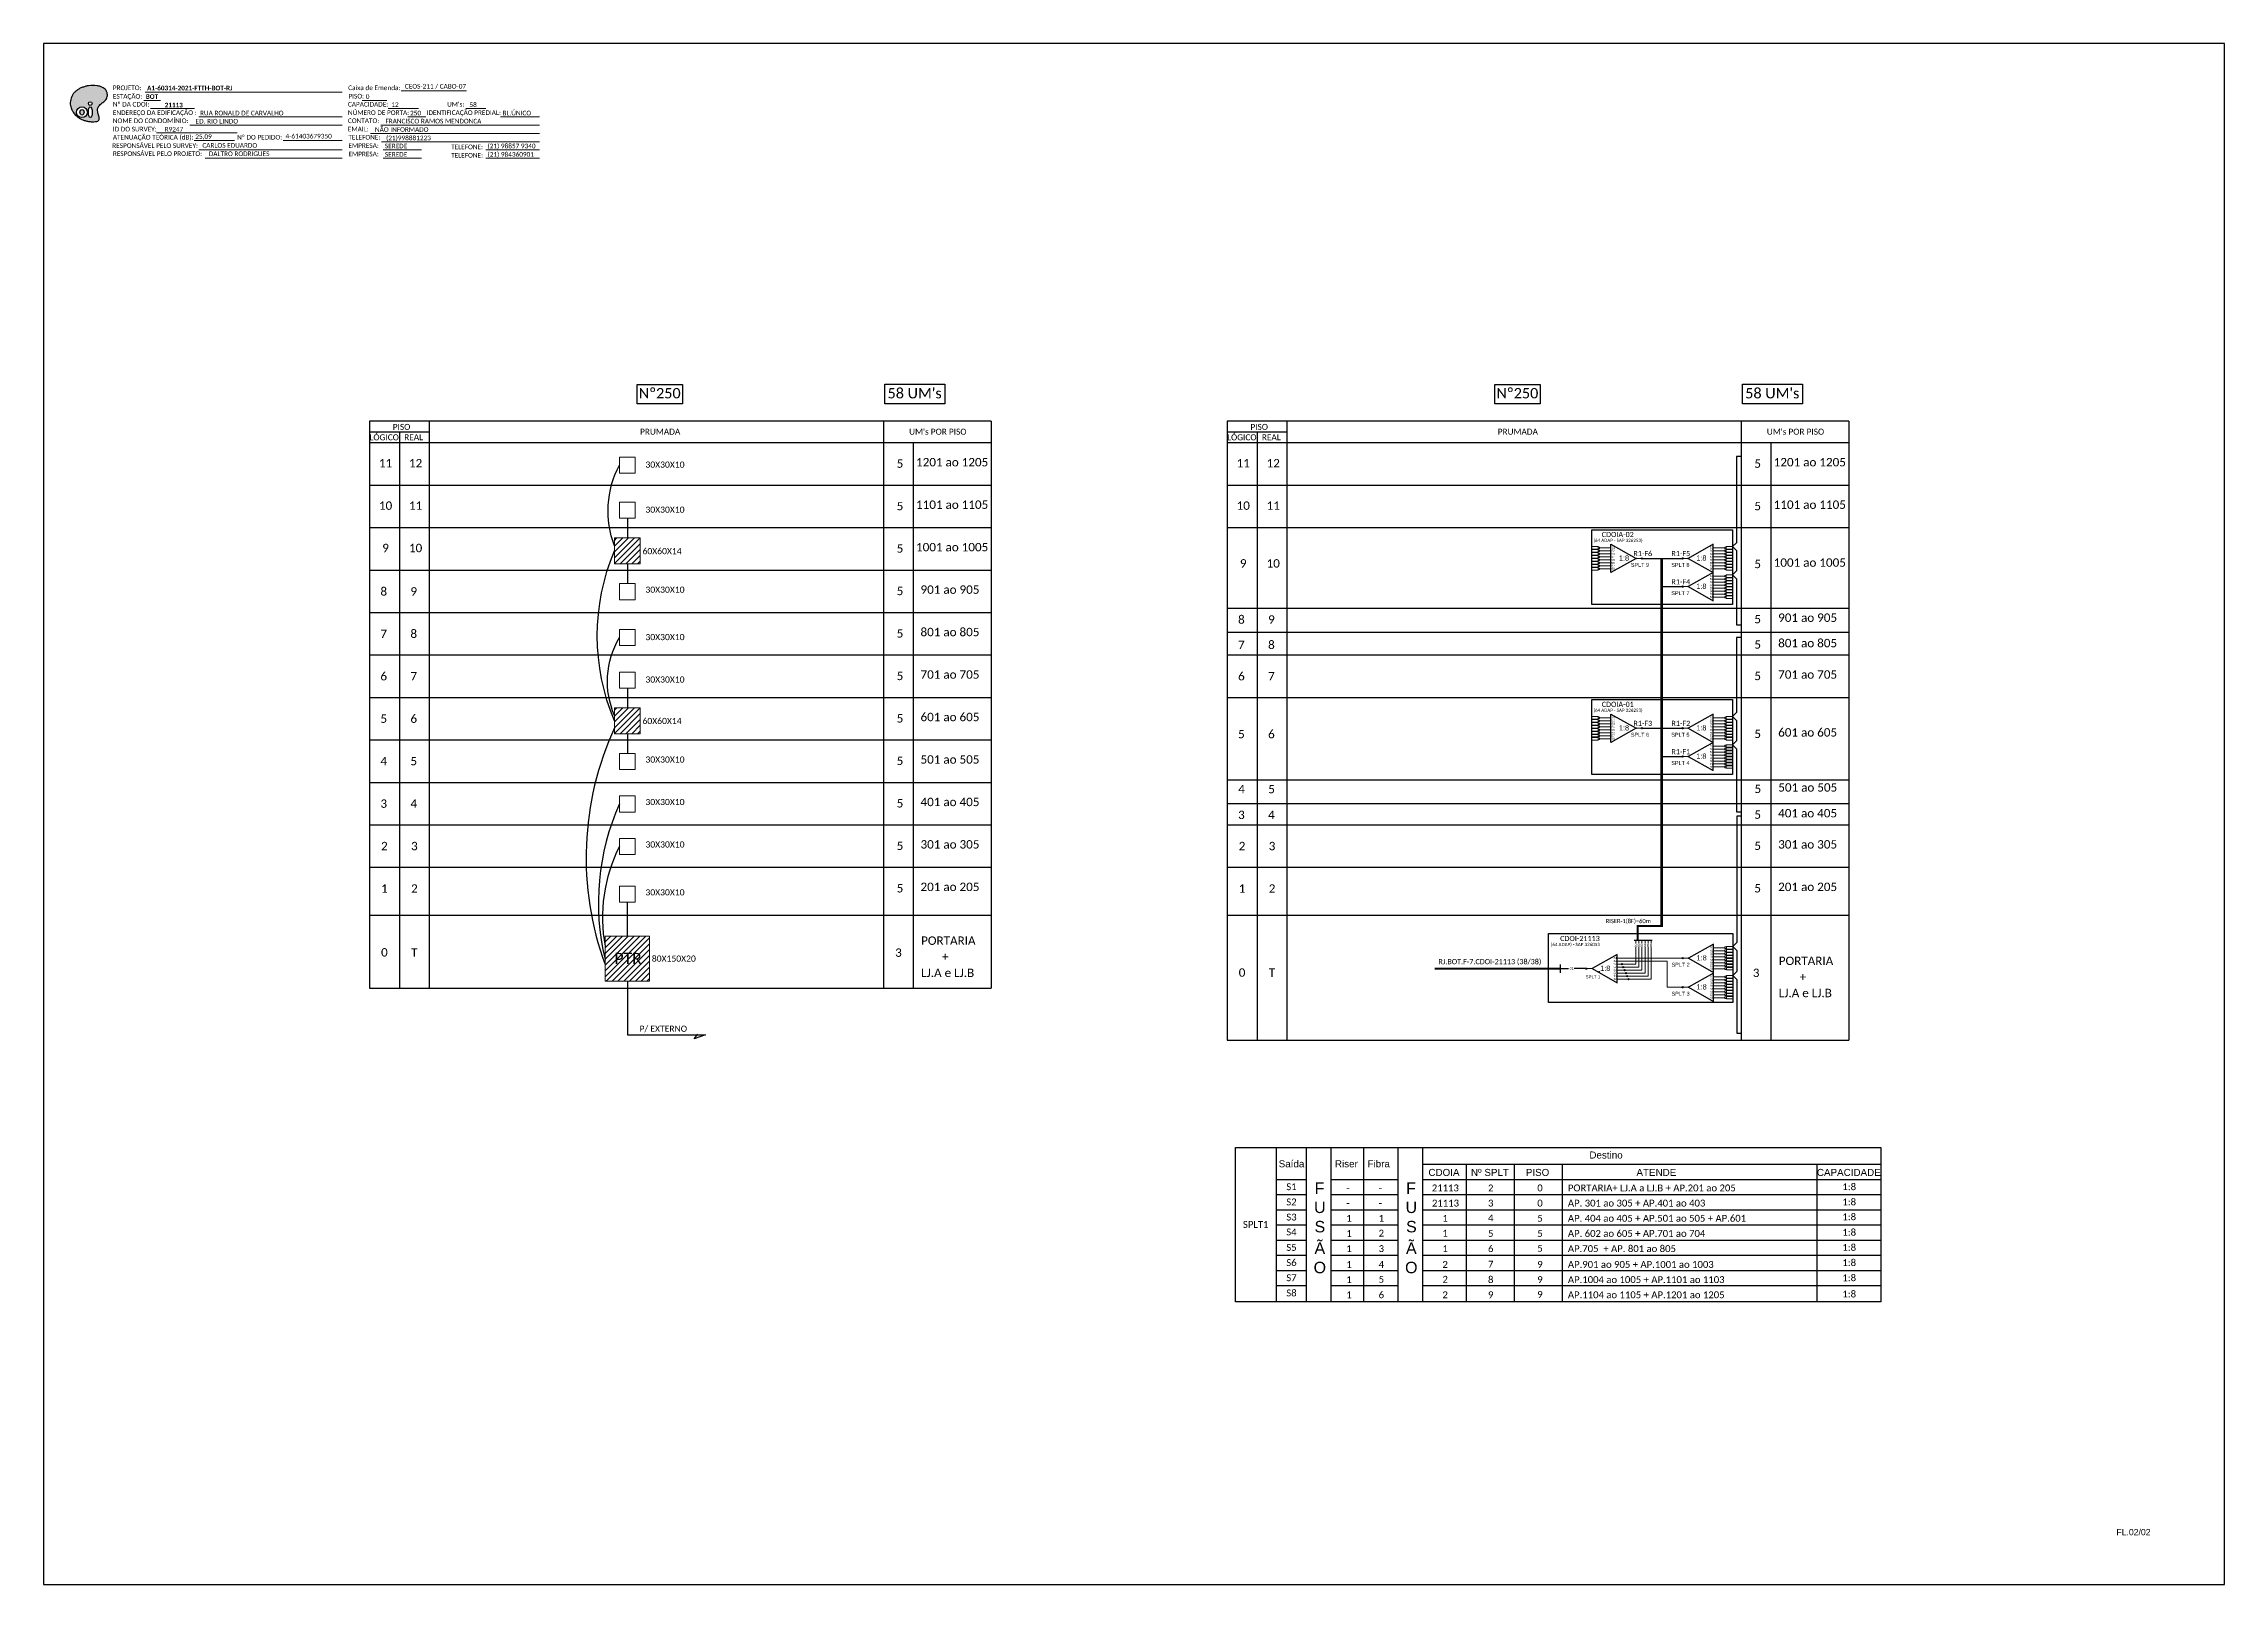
# Paper-space layout 'CDOI-21113 P2' of a CAD drawing. Header units: metres, sheet in millimetres. Extents: x -439 to 402, y -851 to -257.
# The model-space entities are those that its viewports show. They can reach past a viewport. Long polylines and large blocks are cut down to what shows.
import ezdxf
from ezdxf.enums import TextEntityAlignment as Align

# ---------------------------------------------------------------- set-up
doc = ezdxf.new("R2010")
doc.units = ezdxf.units.M
doc.styles.add('ARIAL', font='arial.ttf')
doc.styles.add('WMF-Calibri0', font='CALIBRI.TTF')
doc.styles.add('WMF-Calibri1', font='CALIBRIB.TTF')

# ---------------------------------------------------------------- blocks, each defined once
blk = doc.blocks.new('SPLITTER_')
blk.add_point((0, 0))
at = {"style": 'ARIAL', "flags": 4}
blk.add_attdef('SPLT', (0, -3.26), '', height=1.5, dxfattribs=at)
blk = doc.blocks.new('SPLT_1-8_SC-APC')
at = {"color": 1, "lineweight": 0}
blk.add_lwpolyline([(-17.04, -7.55), (-19.26, -7.55)], dxfattribs=at)
at = {"color": 1}
blk.add_lwpolyline([(-7.37, -2.1), (-17.04, -7.55), (-7.37, -13), (-7.37, -2.1)], dxfattribs=at)
at = {"color": 3, "lineweight": 0}
for points in [[(-2.99, -3.51), (-7.37, -3.51)], [(-7.37, -4.66), (-2.99, -4.66)], [(-7.37, -5.82), (-2.99, -5.82)], [(-7.37, -6.97), (-2.99, -6.97)], [(-7.37, -8.12), (-2.99, -8.12)], [(-2.41, -3.02), (-2.41, -4)], [(-2.41, -3.02), (0, -3.02)], [(-2.41, -4), (0, -4)], [(-2.41, -4.17), (-2.41, -5.16)], [(-2.41, -4.17), (0, -4.17)], [(-2.41, -5.16), (0, -5.16)], [(-2.41, -5.32), (-2.41, -6.31)], [(-2.41, -5.32), (0, -5.32)], [(-2.41, -6.31), (0, -6.31)], [(-2.41, -6.48), (-2.41, -7.46)], [(-2.41, -6.48), (0, -6.48)], [(-2.41, -7.46), (0, -7.46)], [(-2.41, -7.63), (-2.41, -8.62)], [(-2.41, -7.63), (0, -7.63)], [(-7.37, -9.28), (-2.99, -9.28)], [(-7.37, -10.43), (-2.99, -10.43)], [(-7.37, -11.58), (-2.99, -11.58)], [(-2.41, -8.62), (0, -8.62)], [(-2.41, -8.78), (-2.41, -9.77)], [(-2.41, -8.78), (0, -8.78)], [(-2.41, -9.77), (0, -9.77)], [(-2.41, -9.94), (-2.41, -10.92)], [(-2.41, -9.94), (0, -9.94)], [(-2.41, -10.92), (0, -10.92)], [(-2.41, -11.09), (-2.41, -12.08)], [(-2.41, -11.09), (0, -11.09)], [(-2.41, -12.08), (0, -12.08)]]:
    blk.add_lwpolyline(points, dxfattribs=at)
for points in [[(-2.99, -3.22), (-2.41, -3.22), (-2.41, -3.8), (-2.99, -3.8)], [(-2.99, -4.38), (-2.41, -4.38), (-2.41, -4.95), (-2.99, -4.95)], [(-2.99, -5.53), (-2.41, -5.53), (-2.41, -6.1), (-2.99, -6.1)], [(-2.99, -6.68), (-2.41, -6.68), (-2.41, -7.26), (-2.99, -7.26)], [(-2.99, -7.84), (-2.41, -7.84), (-2.41, -8.41), (-2.99, -8.41)], [(-2.99, -8.99), (-2.41, -8.99), (-2.41, -9.56), (-2.99, -9.56)], [(-2.99, -10.14), (-2.41, -10.14), (-2.41, -10.72), (-2.99, -10.72)], [(-2.99, -11.3), (-2.41, -11.3), (-2.41, -11.87), (-2.99, -11.87)]]:
    blk.add_lwpolyline(points, close=True, dxfattribs=at)
at = {"color": 1, "style": 'ARIAL'}
for s, height, p in [('1:8', 2, (-13.91, -8.4)), ('S1', 0.75, (-8.74, -3.78)), ('S2', 0.75, (-8.74, -4.97)), ('S3', 0.75, (-8.74, -6.18)), ('S4', 0.75, (-8.74, -7.36)), ('S5', 0.75, (-8.74, -8.57)), ('S6', 0.75, (-8.74, -9.69)), ('S7', 0.75, (-8.74, -10.78)), ('S8', 0.75, (-8.74, -11.9))]:
    blk.add_text(s, height=height, dxfattribs=at).set_placement(p)
blk = doc.blocks.new('OI')
h = blk.add_hatch(color=40)
edge = h.paths.add_edge_path()
edge.add_spline(control_points=[(4.35, -0.67), (3.92, -0.99), (3.26, -1.5), (2.81, -2.59), (2.9, -3.5), (3.06, -4.27), (3.31, -4.85), (3.37, -5.39), (3.4, -5.88), (3.2, -6.4), (2.54, -6.61), (1.65, -6.63), (0.55, -6.67), (-0.56, -6.42), (-1.61, -6.14), (-2.77, -5.61), (-3.92, -4.77), (-4.89, -3.7), (-5.34, -2.65), (-5.6, -1.94), (-5.85, -0.96), (-5.71, 0.47), (-5.1, 2.02), (-4.14, 3.02), (-3.3, 3.61), (-2.37, 4.16), (-1.36, 4.44), (-0.56, 4.7), (0.79, 4.85), (2.24, 4.97), (3.79, 4.57), (4.67, 4.21), (5.44, 3.65), (5.76, 2.99), (6.03, 2.21), (6.01, 1.46), (5.72, 0.64), (5.31, 0.08), (4.88, -0.38), (4.51, -0.55), (4.35, -0.67)], knot_values=[0, 0, 0, 0, 1.60434, 2.417191, 3.427595, 4.282808, 4.776746, 5.304182, 5.888771, 6.258406, 6.858137, 7.79129, 8.986195, 10.124242, 11.187857, 12.242908, 13.953784, 15.414161, 16.515391, 17.349188, 17.675853, 19.552021, 21.515531, 22.568638, 23.63245, 24.621084, 25.782718, 26.745347, 27.142653, 29.870543, 31.004649, 31.921532, 32.709589, 33.801391, 34.042471, 35.192333, 35.971461, 36.628871, 37.254359, 37.836911, 37.836911, 37.836911, 37.836911], degree=3, periodic=0)
h.paths.add_polyline_path([(1.13, -0.87, -1), (-0.04, -0.87, -1)], flags=16)
edge = h.paths.add_edge_path(flags=16)
edge.add_ellipse((0.56, -3.59), major_axis=(-0.02, 1.71), ratio=0.361305, start_angle=0, end_angle=360)
h.paths.add_polyline_path([(-0.36, -3.62, -1), (-3.8, -3.62, -1)], flags=16)
edge = h.paths.add_edge_path(flags=0)
edge.add_ellipse((-2.08, -3.62), major_axis=(0, 0.885), ratio=0.758294, start_angle=0, end_angle=360)
at = {"color": 40}
for centre, radius in [((-2.08, -3.62), 1.72), ((0.54, -0.87), 0.587)]:
    blk.add_circle(centre, radius, dxfattribs=at)
blk.add_ellipse((-2.08, -3.62), major_axis=(0, 0.885), ratio=0.758294, start_param=-3.141592653589792, end_param=3.141592653589792, dxfattribs=at)
blk.add_ellipse((0.56, -3.59), major_axis=(-0.02, 1.71), ratio=0.361305, dxfattribs=at)
at = {"color": 40, "start_tangent": (-0.800898, -0.598801), "end_tangent": (-0.800898, -0.598801)}
blk.add_spline([(4.35, -0.67), (3.2, -1.78), (2.9, -2.54), (2.92, -3.55), (3.12, -4.38), (3.28, -4.85), (3.37, -5.37), (3.35, -5.95), (3.2, -6.29), (2.66, -6.55), (1.73, -6.63), (0.54, -6.62), (-0.58, -6.41), (-1.6, -6.11), (-2.56, -5.67), (-3.95, -4.67), (-4.89, -3.56), (-5.37, -2.56), (-5.64, -1.78), (-5.72, -1.46), (-5.63, 0.42), (-4.84, 2.22), (-4.13, 2.99), (-3.27, 3.62), (-2.4, 4.09), (-1.3, 4.47), (-0.37, 4.72), (0.02, 4.77), (2.75, 4.8), (3.85, 4.53), (4.69, 4.16), (5.31, 3.68), (5.85, 2.73), (5.93, 2.5), (5.94, 1.35), (5.67, 0.62), (5.29, 0.08), (4.84, -0.36), (4.35, -0.67)], degree=3, dxfattribs=at)
blk = doc.blocks.new('SPLT_1-8_SC-APC_ESQ')
at = {"color": 3, "lineweight": 0}
for points in [[(2.41, -3.02), (0, -3.02)], [(2.41, -4), (0, -4)], [(2.41, -4.17), (0, -4.17)], [(2.41, -5.16), (0, -5.16)], [(2.41, -5.32), (0, -5.32)], [(2.41, -6.31), (0, -6.31)], [(2.41, -6.48), (0, -6.48)], [(2.41, -7.46), (0, -7.46)], [(2.41, -7.63), (0, -7.63)], [(2.41, -3.02), (2.41, -4)], [(2.41, -4.17), (2.41, -5.16)], [(2.41, -5.32), (2.41, -6.31)], [(2.41, -6.48), (2.41, -7.46)], [(2.41, -7.63), (2.41, -8.62)], [(2.99, -3.51), (7.37, -3.51)], [(7.37, -4.66), (2.99, -4.66)], [(7.37, -5.82), (2.99, -5.82)], [(7.37, -6.97), (2.99, -6.97)], [(7.37, -8.12), (2.99, -8.12)], [(2.41, -8.62), (0, -8.62)], [(2.41, -8.78), (0, -8.78)], [(2.41, -9.77), (0, -9.77)], [(2.41, -9.94), (0, -9.94)], [(2.41, -10.92), (0, -10.92)], [(2.41, -11.09), (0, -11.09)], [(2.41, -12.08), (0, -12.08)], [(2.41, -8.78), (2.41, -9.77)], [(2.41, -9.94), (2.41, -10.92)], [(2.41, -11.09), (2.41, -12.08)], [(7.37, -9.28), (2.99, -9.28)], [(7.37, -10.43), (2.99, -10.43)], [(7.37, -11.58), (2.99, -11.58)]]:
    blk.add_lwpolyline(points, dxfattribs=at)
for points in [[(2.99, -3.22), (2.41, -3.22), (2.41, -3.8), (2.99, -3.8)], [(2.99, -4.38), (2.41, -4.38), (2.41, -4.95), (2.99, -4.95)], [(2.99, -5.53), (2.41, -5.53), (2.41, -6.1), (2.99, -6.1)], [(2.99, -6.68), (2.41, -6.68), (2.41, -7.26), (2.99, -7.26)], [(2.99, -7.84), (2.41, -7.84), (2.41, -8.41), (2.99, -8.41)], [(2.99, -8.99), (2.41, -8.99), (2.41, -9.56), (2.99, -9.56)], [(2.99, -10.14), (2.41, -10.14), (2.41, -10.72), (2.99, -10.72)], [(2.99, -11.3), (2.41, -11.3), (2.41, -11.87), (2.99, -11.87)]]:
    blk.add_lwpolyline(points, close=True, dxfattribs=at)
at = {"color": 1}
blk.add_lwpolyline([(7.37, -2.1), (17.04, -7.55), (7.37, -13), (7.37, -2.1)], dxfattribs=at)
at = {"color": 1, "lineweight": 0}
blk.add_lwpolyline([(17.04, -7.55), (19.26, -7.55)], dxfattribs=at)
at = {"color": 1, "style": 'ARIAL'}
for s, height, p in [('S5', 0.75, (7.55, -8.57)), ('S3', 0.75, (7.55, -6.18)), ('S4', 0.75, (7.55, -7.36)), ('S2', 0.75, (7.56, -4.97)), ('S1', 0.75, (7.7, -3.78)), ('1:8', 2, (10.45, -8.4)), ('S6', 0.75, (7.55, -9.69)), ('S7', 0.75, (7.55, -10.78)), ('S8', 0.75, (7.55, -11.9))]:
    blk.add_text(s, height=height, dxfattribs=at).set_placement(p)

msp = doc.modelspace()

# ---------------------------------------------------------------- hatches: boundary and pattern name
h = msp.add_hatch()
h.set_pattern_fill('LINE', color=1, scale=0.5, angle=45)
h.set_pattern_definition([(45, (-5713.7511, 3171.1452), (-1.122532, 1.122532), [])])
h.paths.add_polyline_path([(-161.35, -106.4), (-151.45, -106.4), (-151.45, -96.36), (-161.35, -96.36)])
h = msp.add_hatch(color=3)
h.dxf.hatch_style = 1
edge = h.paths.add_edge_path()
edge.add_arc((234.82, -104.26), 0.256, 0, 360)
h = msp.add_hatch(color=3)
h.dxf.hatch_style = 1
edge = h.paths.add_edge_path()
edge.add_arc((250.53, -104.26), 0.256, 0, 360)
h = msp.add_hatch(color=3)
h.dxf.hatch_style = 1
edge = h.paths.add_edge_path()
edge.add_arc((250.53, -115.16), 0.256, 0, 360)
h = msp.add_hatch()
h.set_pattern_fill('LINE', color=1, scale=0.5, angle=45)
h.set_pattern_definition([(45, (-5713.7511, 3105.6577), (-1.122532, 1.122532), [])])
h.paths.add_polyline_path([(-161.35, -171.89), (-151.45, -171.89), (-151.45, -161.85), (-161.35, -161.85)])
h = msp.add_hatch(color=3)
h.dxf.hatch_style = 1
edge = h.paths.add_edge_path()
edge.add_arc((234.82, -169.75), 0.256, 0, 360)
h = msp.add_hatch(color=3)
h.dxf.hatch_style = 1
edge = h.paths.add_edge_path()
edge.add_arc((250.53, -169.75), 0.256, 0, 360)
h = msp.add_hatch(color=3)
h.dxf.hatch_style = 1
edge = h.paths.add_edge_path()
edge.add_arc((250.53, -180.65), 0.256, 0, 360)
h = msp.add_hatch()
h.set_pattern_fill('ANSI31', color=1, scale=12.675488, style=0)
h.set_pattern_definition([(45, (-940.2592, -754.0006), (-1.1203655, 1.1203655), [])])
h.paths.add_polyline_path([(-165, -267.31), (-147.8, -267.31), (-147.8, -249.87), (-165, -249.87)])
h.paths.add_polyline_path([(-162.46, -261.79), (-149.68, -261.79), (-149.68, -255.26), (-162.46, -255.26)], flags=24)
h = msp.add_hatch(color=3)
h.dxf.hatch_style = 1
edge = h.paths.add_edge_path()
edge.add_arc((227.18, -260.7), 0.242, 0, 360)
h = msp.add_hatch(color=3)
h.dxf.hatch_style = 1
edge = h.paths.add_edge_path()
edge.add_arc((250.6, -258.4), 0.256, 0, 360)
h = msp.add_hatch(color=3)
h.dxf.hatch_style = 1
edge = h.paths.add_edge_path()
edge.add_arc((213.41, -262.43), 0.205, 0, 360)
h = msp.add_hatch(color=3)
h.dxf.hatch_style = 1
edge = h.paths.add_edge_path()
edge.add_arc((227.68, -261.85), 0.242, 0, 360)
h = msp.add_hatch(color=3)
h.dxf.hatch_style = 1
edge = h.paths.add_edge_path()
edge.add_arc((228.18, -263.01), 0.242, 0, 360)
h = msp.add_hatch(color=3)
h.dxf.hatch_style = 1
edge = h.paths.add_edge_path()
edge.add_arc((228.68, -264.16), 0.242, 0, 360)
h = msp.add_hatch(color=3)
h.dxf.hatch_style = 1
edge = h.paths.add_edge_path()
edge.add_arc((229.18, -265.31), 0.242, 0, 360)
h = msp.add_hatch(color=3)
h.dxf.hatch_style = 1
edge = h.paths.add_edge_path()
edge.add_arc((229.68, -266.47), 0.242, 0, 360)
h = msp.add_hatch(color=3)
h.dxf.hatch_style = 1
edge = h.paths.add_edge_path()
edge.add_arc((250.6, -269.59), 0.256, 0, 360)

# ---------------------------------------------------------------- linework, layer by layer
at = {"color": 5, "lineweight": 0}
for p, q in [((232.5, -251.48), (232.5, -252.77)), ((233.66, -251.48), (233.66, -252.76)), ((234.81, -251.48), (234.81, -252.76)), ((236.09, -251.48), (236.09, -252.77)), ((237.25, -251.48), (237.25, -252.76)), ((238.4, -251.48), (238.4, -252.76)), ((227.42, -260.7), (232.5, -260.7)), ((232.5, -260.7), (232.5, -254.2)), ((233.66, -261.85), (233.66, -254.19)), ((234.81, -263.01), (234.81, -254.19)), ((236.09, -264.16), (236.09, -254.2)), ((237.25, -265.31), (237.25, -254.19)), ((238.4, -266.47), (238.4, -254.19)), ((227.92, -261.85), (233.66, -261.85)), ((228.42, -263.01), (234.81, -263.01)), ((228.92, -264.16), (236.09, -264.16)), ((229.42, -265.31), (237.25, -265.31)), ((229.92, -266.47), (238.4, -266.47))]:
    msp.add_line(p, q, dxfattribs=at)
at = {"color": 7}
for p, q in [((78.1, -331.33), (327.02, -331.33)), ((78.1, -390.89), (78.1, -331.33)), ((93.81, -331.33), (93.81, -390.89)), ((105.43, -331.33), (105.43, -390.89)), ((114.97, -390.89), (114.97, -331.33)), ((127.43, -331.33), (127.43, -390.89)), ((140.71, -331.33), (140.71, -390.89)), ((150.26, -331.33), (150.26, -390.89)), ((327.02, -331.33), (327.02, -390.89)), ((93.81, -343.68), (105.43, -343.68)), ((114.97, -343.68), (140.71, -343.68)), ((150.26, -337.83), (327.02, -337.83)), ((150.26, -343.68), (327.02, -343.68)), ((167.07, -337.83), (167.07, -390.89)), ((185.6, -337.83), (185.6, -390.89)), ((204.09, -337.83), (204.09, -390.89)), ((302.27, -337.83), (302.27, -390.89)), ((93.81, -349.53), (105.43, -349.53)), ((114.97, -349.53), (140.71, -349.53)), ((150.26, -349.53), (327.02, -349.53)), ((93.81, -355.37), (105.43, -355.37)), ((93.81, -361.22), (105.43, -361.22)), ((114.97, -355.37), (140.71, -355.37)), ((114.97, -361.22), (140.71, -361.22)), ((150.26, -355.37), (327.02, -355.37)), ((150.26, -361.22), (327.02, -361.22)), ((93.81, -367.07), (105.43, -367.07)), ((114.97, -367.07), (140.71, -367.07)), ((150.26, -367.07), (327.02, -367.07)), ((93.81, -372.92), (105.43, -372.92)), ((114.97, -372.92), (140.71, -372.92)), ((150.26, -372.92), (327.02, -372.92)), ((93.81, -378.77), (105.43, -378.77)), ((93.81, -384.62), (105.43, -384.62)), ((114.97, -378.77), (140.71, -378.77)), ((114.97, -384.62), (140.71, -384.62)), ((150.26, -378.77), (327.02, -378.77)), ((150.26, -384.62), (327.02, -384.62)), ((327.02, -390.89), (78.1, -390.89))]:
    msp.add_line(p, q, dxfattribs=at)
msp.add_lwpolyline([(-381.52, -499.81), (459.48, -499.81), (459.48, 94.19), (-381.52, 94.19)], close=True)
at = {"color": 7, "lineweight": 0}
for points in [[(-243.6, 76.01), (-218.47, 76.01)], [(-342.93, 72.24), (-336.38, 72.24)], [(-342.41, 75.52), (-266.44, 75.52)], [(-340.26, 69.17), (-323.29, 69.17)], [(-258.64, 72.28), (-249.16, 72.28)], [(-248.59, 69.17), (-236.98, 69.17)], [(-218.65, 69.17), (-210.99, 69.17)], [(-337.95, 59.75), (-306.9, 59.75)], [(-325.11, 62.82), (-266.44, 62.82)], [(-321.7, 65.93), (-266.44, 65.93)], [(-255.52, 59.58), (-190.25, 59.58)], [(-251.48, 62.82), (-190.25, 62.82)], [(-241.01, 65.93), (-234.06, 65.93)], [(-205.31, 65.93), (-190.28, 65.93)], [(-323.41, 56.79), (-307.9, 56.79)], [(-321.7, 53.23), (-266.44, 53.23)], [(-289.18, 56.79), (-266.41, 56.79)], [(-251.23, 56.34), (-190.25, 56.34)], [(-250.62, 53.23), (-235.82, 53.23)], [(-211.02, 53.23), (-190.25, 53.23)], [(-319.21, 49.99), (-266.44, 49.99)], [(-250.62, 49.99), (-235.82, 49.99)], [(-211.02, 49.99), (-190.25, 49.99)], [(250.6, -258.4), (226.18, -258.39), (225.3, -258.39)], [(250.6, -269.59), (244.55, -269.59), (244.53, -259.55), (225.3, -259.55)], [(225.3, -260.7), (227.18, -260.7)], [(225.3, -261.85), (227.68, -261.85)], [(225.3, -263.01), (228.18, -263.01)], [(225.3, -264.16), (228.68, -264.16)], [(225.3, -265.31), (229.18, -265.31)], [(225.3, -266.47), (229.68, -266.47)]]:
    msp.add_lwpolyline(points, dxfattribs=at)
at = {"color": 7}
for points in [[(-152.67, -37.17), (-135.19, -37.17), (-135.19, -44.64), (-152.67, -44.64)], [(-57.14, -37.16), (-33.91, -37.16), (-33.91, -44.66), (-57.14, -44.66)], [(178.08, -37.17), (195.56, -37.17), (195.56, -44.64), (178.08, -44.64)], [(273.62, -37.16), (296.84, -37.16), (296.84, -44.66), (273.62, -44.66)]]:
    msp.add_lwpolyline(points, close=True, dxfattribs=at)
at = {"color": 0}
for points in [[(-16.04, -51.41), (-255.89, -51.41)], [(-255.89, -55.52), (-232.74, -55.52)], [(314.71, -51.41), (74.86, -51.41)], [(74.86, -55.52), (98.01, -55.52)], [(-255.89, -59.63), (-16.04, -59.63)], [(74.86, -59.63), (314.71, -59.63)]]:
    msp.add_lwpolyline(points, dxfattribs=at)
for points in [[(-255.89, -51.41), (-255.89, -59.63)], [(-244.32, -55.52), (-244.32, -59.63)], [(-232.74, -59.63), (-232.74, -51.41)], [(-57.63, -51.41), (-57.63, -59.63)], [(-16.04, -51.41), (-16.04, -59.63)], [(74.86, -51.41), (74.86, -59.63)], [(86.44, -55.52), (86.44, -59.63)], [(98.01, -59.63), (98.01, -51.41)], [(273.12, -51.41), (273.12, -59.63)], [(314.71, -51.41), (314.71, -59.63)], [(-255.89, -59.63), (-255.89, -269.91)], [(-255.89, -59.63), (-16.04, -59.63)], [(-255.89, -59.63), (-16.04, -59.63)], [(-244.32, -59.63), (-244.32, -269.91)], [(-232.74, -269.91), (-232.74, -59.63)], [(-57.63, -59.63), (-57.63, -269.91)], [(-46.06, -269.91), (-46.06, -59.63)], [(-16.04, -59.63), (-16.04, -269.91)], [(74.86, -59.63), (74.86, -290)], [(74.86, -59.63), (314.71, -59.63)], [(74.86, -59.63), (314.71, -59.63)], [(86.44, -59.63), (86.44, -290)], [(98.01, -290), (98.01, -59.63)], [(273.12, -59.63), (273.12, -290)], [(284.69, -290), (284.69, -59.63)], [(314.71, -59.63), (314.71, -290)], [(-255.89, -76.01), (-16.04, -76.01)], [(-255.89, -76.01), (-16.04, -76.01)], [(74.86, -76.01), (314.71, -76.01)], [(74.86, -76.01), (314.71, -76.01)], [(-255.89, -92.38), (-16.04, -92.38)], [(74.86, -92.38), (314.71, -92.38)], [(-255.89, -108.75), (-16.04, -108.75)], [(-255.89, -125.12), (-16.04, -125.12)], [(74.86, -123.4), (314.71, -123.4)], [(74.86, -132.74), (314.71, -132.74)], [(-255.89, -141.49), (-16.04, -141.49)], [(74.86, -141.49), (314.71, -141.49)], [(-255.89, -157.87), (-16.04, -157.87)], [(74.86, -157.87), (314.71, -157.87)], [(-255.89, -174.24), (-16.04, -174.24)], [(-255.89, -190.61), (-16.04, -190.61)], [(74.92, -189.59), (314.76, -189.59)], [(74.86, -198.82), (314.71, -198.82)], [(-255.89, -206.98), (-16.04, -206.98)], [(74.86, -206.98), (314.71, -206.98)], [(-255.89, -223.35), (-16.04, -223.35)], [(74.86, -223.35), (314.71, -223.35)], [(-255.89, -241.81), (-16.04, -241.81)], [(74.86, -241.81), (314.71, -241.81)], [(-255.89, -269.91), (-16.04, -269.91)], [(74.86, -290), (314.71, -290)]]:
    msp.add_lwpolyline(points)
at = {"lineweight": 0}
for points in [[(-153.34, -65.22), (-159.47, -65.22), (-159.47, -71.43), (-153.34, -71.43)], [(-153.34, -82.58), (-159.47, -82.58), (-159.47, -88.8), (-153.34, -88.8)], [(-153.34, -113.96), (-159.47, -113.96), (-159.47, -120.18), (-153.34, -120.18)], [(-153.34, -131.7), (-159.47, -131.7), (-159.47, -137.91), (-153.34, -137.91)], [(-153.34, -148.07), (-159.47, -148.07), (-159.47, -154.28), (-153.34, -154.28)], [(-153.34, -179.45), (-159.47, -179.45), (-159.47, -185.67), (-153.34, -185.67)], [(-153.34, -195.82), (-159.47, -195.82), (-159.47, -202.04), (-153.34, -202.04)], [(-153.34, -212.2), (-159.47, -212.2), (-159.47, -218.41), (-153.34, -218.41)], [(-153.34, -230.65), (-159.47, -230.65), (-159.47, -236.86), (-153.34, -236.86)]]:
    msp.add_lwpolyline(points, close=True, dxfattribs=at)
at = {"color": 3}
for points in [[(272.99, -64.98), (271.34, -64.98), (271.33, -98.23), (269.76, -99.73), (271.33, -101.24), (271.33, -109.12), (269.76, -110.63), (271.33, -112.14), (271.33, -129.84), (272.98, -129.84)], [(-156.4, -88.71), (-156.4, -96.27)], [(-156.4, -106.4), (-156.4, -113.96)], [(272.99, -134.78), (271.34, -134.78), (271.33, -163.71), (269.76, -165.22), (271.33, -166.73), (271.33, -174.61), (269.76, -176.12), (271.33, -177.63), (271.33, -201.91), (272.98, -201.92)], [(-156.4, -154.2), (-156.4, -161.76)], [(-156.4, -171.89), (-156.4, -179.45)], [(273.09, -203.62), (271.44, -203.62), (271.43, -252.37), (269.86, -253.87), (271.43, -255.38), (271.43, -256.27), (271.43, -259.28), (271.43, -263.56), (269.86, -265.06), (271.43, -266.57), (271.43, -287.33), (273.08, -287.33)], [(-156.4, -249.87), (-156.4, -236.86)], [(203.43, -262.43), (206.52, -262.43)], [(213.41, -262.43), (208.67, -262.43)]]:
    msp.add_lwpolyline(points, dxfattribs=at)
for points in [[(-161.35, -99.44, -0.216775), (-159.47, -68.33, 2.900776)], [(-161.35, -166.87, -0.203018), (-161.35, -101.38, 4.271686)], [(-161.35, -164.86, -0.240065), (-159.47, -134.81, 1.445496)], [(-161.35, -169.55, 0.197944), (-165, -260.77, 0.666814)], [(-159.47, -198.93, 0.165386), (-165, -258.85, 0.666814)], [(-159.47, -215.3, 0.162945), (-165, -253.82, 0.666814)]]:
    msp.add_lwpolyline(points, format="xyb", dxfattribs=at)
at = {"color": 1, "lineweight": 0}
for points in [[(-151.45, -96.36), (-161.35, -96.36), (-161.35, -106.4), (-151.45, -106.4)], [(-151.45, -161.85), (-161.35, -161.85), (-161.35, -171.89), (-151.45, -171.89)], [(-165, -249.87), (-147.8, -249.87), (-147.8, -267.31), (-165, -267.31)]]:
    msp.add_lwpolyline(points, close=True, dxfattribs=at)
at = {"color": 1}
for points in [[(215.56, -93.21), (269.79, -93.21), (269.79, -122.03), (215.56, -122.03)], [(215.56, -158.7), (269.79, -158.7), (269.79, -187.52), (215.56, -187.52)], [(198.8, -248.89), (269.86, -248.93), (269.86, -275.51), (198.8, -275.46)]]:
    msp.add_lwpolyline(points, close=True, dxfattribs=at)
at = {"color": 5}
msp.add_lwpolyline([(233.23, -251.48, 0.8, 0.8, 0), (233.23, -246.01, 0.8, 0.8, 0), (242.48, -246.01, 1, 1, 0), (242.48, -104.26, 1, 1, 0)], format="xyseb", dxfattribs=at)
for points in [[(234.82, -104.26), (250.5, -104.26)], [(242.66, -115.16), (250.5, -115.16)], [(234.82, -169.75), (250.5, -169.75)], [(242.66, -180.65), (250.5, -180.65)], [(231.88, -251.48), (238.87, -251.48)]]:
    msp.add_lwpolyline(points, dxfattribs=at)
at = {"color": 1}
for points in [[(225.3, -256.98), (215.63, -262.43), (225.3, -267.88), (225.3, -256.98)], [(-156.4, -267.31), (-156.4, -287.96), (-126.26, -287.96)], [(203.43, -264.06), (203.43, -260.8)], [(-130.67, -289.55), (-129.27, -287.72)], [(-126.26, -287.96), (-130.67, -289.55)]]:
    msp.add_lwpolyline(points, dxfattribs=at)
at = {"color": 1, "const_width": 0.8}
msp.add_lwpolyline([(154.97, -262.43), (203.43, -262.43)], dxfattribs=at)
at = {"color": 1, "lineweight": 0}
msp.add_lwpolyline([(215.63, -262.43), (213.41, -262.43)], dxfattribs=at)
at = {"color": 3}
for centre, radius in [((234.82, -104.26), 0.256), ((250.53, -104.26), 0.256), ((250.53, -115.16), 0.256), ((234.82, -169.75), 0.256), ((250.53, -169.75), 0.256), ((250.53, -180.65), 0.256), ((227.18, -260.7), 0.242), ((250.6, -258.4), 0.256), ((213.41, -262.43), 0.205), ((213.41, -262.43), 0.205), ((227.68, -261.85), 0.242), ((228.18, -263.01), 0.242), ((228.68, -264.16), 0.242), ((229.18, -265.31), 0.242), ((229.68, -266.47), 0.242), ((250.6, -269.59), 0.256)]:
    msp.add_circle(centre, radius, dxfattribs=at)
for p in [(232.58, -104.25), (252.73, -104.25), (252.73, -115.15), (232.58, -169.74), (252.73, -169.74), (252.73, -180.64)]:
    msp.add_point(p)

# ---------------------------------------------------------------- block references
at = {"color": 7, "xscale": 1.213923925163967, "yscale": 1.213923925163967, "zscale": 1.213923925163967, "rotation": 0.1532896023949059}
msp.add_blockref('OI', (-364.21, 72.14), dxfattribs=at)
for p in [(215.56, -96.72), (215.56, -162.2)]:
    msp.add_blockref('SPLT_1-8_SC-APC_ESQ', p)
at = {"color": 3}
for p in [(269.76, -96.72), (269.76, -107.61), (269.76, -162.2), (269.76, -173.1), (269.86, -250.86), (269.86, -262.05)]:
    msp.add_blockref('SPLT_1-8_SC-APC', p, dxfattribs=at)
ref = msp.add_blockref('SPLITTER_', (252.82, -258.4), dxfattribs=dict(xscale=-1))
ref.add_attrib('SPLT', 'SPLT 2', (246.29, -261.66), dxfattribs={"height": 1.5, "style": 'ARIAL'})
ref = msp.add_blockref('SPLITTER_', (218.4, -263.6), dxfattribs=dict(xscale=-0.8000000000001819, yscale=0.8000000000001819, zscale=0.8))
ref.add_attrib('SPLT', 'SPLT 1', (213.18, -266.21), dxfattribs={"height": 1.2, "style": 'ARIAL'})
ref = msp.add_blockref('SPLITTER_', (252.82, -269.59), dxfattribs=dict(xscale=-1))
ref.add_attrib('SPLT', 'SPLT 3', (246.29, -272.85), dxfattribs={"height": 1.5, "style": 'ARIAL'})

# ---------------------------------------------------------------- texts
at = {"color": 7, "lineweight": 0, "style": 'WMF-Calibri0'}
for s, height, p in [('PROJETO:', 1.793, (-354.81, 76.26)), ('Caixa de Emenda:', 1.7927, (-264.06, 76.26)), ('ESTAÇÃO:', 1.793, (-354.81, 72.98)), ('Nº DA CDOI:', 1.7927, (-354.81, 69.91)), ('ENDEREÇO DA EDIFICAÇÃO :', 1.7927, (-354.81, 66.68)), ('CAPACIDADE:', 1.7927, (-264.16, 69.91)), ('NÚMERO DE PORTA:', 1.7927, (-264.16, 66.68)), ('PISO:', 1.793, (-263.98, 73.03)), ('IDENTIFICAÇÃO PREDIAL:', 1.7927, (-233.79, 66.68)), ("UM's:", 1.793, (-225.92, 69.91)), ('ATENUAÇÃO TEÓRICA (dB):', 1.7927, (-354.81, 57.21)), ('NOME DO CONDOMÍNIO:', 1.7927, (-354.81, 63.56)), ('ID DO SURVEY:', 1.7927, (-354.81, 60.33)), ('Nº DO PEDIDO:', 1.7927, (-306.89, 57.21)), ('CONTATO:', 1.793, (-264.16, 63.56)), ('EMAIL:', 1.793, (-264.16, 60.33)), ('TELEFONE:', 1.793, (-263.98, 57.21)), ('RESPONSÁVEL PELO SURVEY:', 1.7927, (-355.05, 53.98)), ('RESPONSÁVEL PELO PROJETO:', 1.7927, (-354.81, 50.87)), ('EMPRESA:', 1.793, (-263.98, 53.98)), ('EMPRESA:', 1.793, (-263.98, 50.74)), ('TELEFONE:', 1.793, (-224.38, 53.47)), ('TELEFONE:', 1.793, (-224.38, 50.24))]:
    msp.add_text(s, height=height, dxfattribs=at).set_placement(p)
at = {"color": 7}
for s, height, style, p in [('A1-60314-2021-FTTH-BOT-RJ', 1.7927, 'WMF-Calibri1', (-341.62, 76.17)), ('CEOS-211 / CABO-07', 1.7927, 'WMF-Calibri0', (-242.2, 76.85)), ('BOT', 1.793, 'WMF-Calibri1', (-342.13, 72.89)), ('RUA RONALD DE CARVALHO', 1.7927, 'WMF-Calibri0', (-321.19, 66.52)), ('0', 1.79, 'WMF-Calibri0', (-257.29, 72.88)), ('12', 1.793, 'WMF-Calibri0', (-247.42, 69.79)), ('250', 1.793, 'WMF-Calibri0', (-240.2, 66.53)), ('58', 1.793, 'WMF-Calibri0', (-217.3, 69.77)), ('BL.ÚNICO', 1.793, 'WMF-Calibri0', (-204.55, 66.53)), ('R9247', 1.793, 'WMF-Calibri0', (-334.85, 60.28)), ('25,09', 1.793, 'WMF-Calibri0', (-323.03, 57.45)), ('ED. RIO LINDO', 1.7927, 'WMF-Calibri0', (-322.91, 63.39)), ('4-61403679350', 1.7927, 'WMF-Calibri0', (-288.23, 57.62)), ('NÃO INFORMADO', 1.7927, 'WMF-Calibri0', (-253.74, 60.18)), ('FRANCISCO RAMOS MENDONCA', 1.7927, 'WMF-Calibri0', (-249.7, 63.42)), ('(21)998881223', 1.7927, 'WMF-Calibri0', (-249.45, 56.94)), ('CARLOS EDUARDO', 1.7927, 'WMF-Calibri0', (-320.3, 54.07)), ('DALTRO RODRIGUES', 1.7927, 'WMF-Calibri0', (-317.81, 50.83)), ('SEREDE', 1.793, 'WMF-Calibri0', (-249.92, 53.83)), ('SEREDE', 1.793, 'WMF-Calibri0', (-249.92, 50.59)), ('(21) 98857 9340', 1.7927, 'WMF-Calibri0', (-210.32, 53.83)), ('(21) 984360901', 1.7927, 'WMF-Calibri0', (-210.32, 50.59)), ('30X30X10', 2.373, 'WMF-Calibri0', (-149.43, -69.3)), ('1201 ao 1205', 3.24, 'WMF-Calibri0', (-45.07, -68.79)), ('1201 ao 1205', 3.24, 'WMF-Calibri0', (285.68, -68.79)), ('1101 ao 1105', 3.24, 'WMF-Calibri0', (-45.07, -85.17)), ('1101 ao 1105', 3.24, 'WMF-Calibri0', (285.68, -85.17)), ('30X30X10', 2.373, 'WMF-Calibri0', (-149.43, -86.66)), ('60X60X14', 2.373, 'WMF-Calibri0', (-150.56, -102.65)), ('1001 ao 1005', 3.24, 'WMF-Calibri0', (-45.07, -101.54)), ('SPLT 9', 1.5, 'ARIAL', (230.61, -107.52)), ('SPLT 8', 1.5, 'ARIAL', (246.2, -107.52)), ('1001 ao 1005', 3.24, 'WMF-Calibri0', (285.68, -107.49)), ('30X30X10', 2.373, 'WMF-Calibri0', (-149.43, -117.51)), ('901 ao 905', 3.24, 'WMF-Calibri0', (-43.35, -117.91)), ('SPLT 7', 1.5, 'ARIAL', (246.2, -118.41)), ('901 ao 905', 3.24, 'WMF-Calibri0', (287.4, -128.74)), ('30X30X10', 2.373, 'WMF-Calibri0', (-149.43, -135.78)), ('801 ao 805', 3.24, 'WMF-Calibri0', (-43.35, -134.28)), ('801 ao 805', 3.24, 'WMF-Calibri0', (287.4, -138.54)), ('30X30X10', 2.373, 'WMF-Calibri0', (-149.43, -152.15)), ('701 ao 705', 3.24, 'WMF-Calibri0', (-43.35, -150.65)), ('701 ao 705', 3.24, 'WMF-Calibri0', (287.4, -150.65)), ('60X60X14', 2.373, 'WMF-Calibri0', (-150.56, -168.13)), ('601 ao 605', 3.24, 'WMF-Calibri0', (-43.35, -167.03)), ('SPLT 6', 1.5, 'ARIAL', (230.61, -173)), ('SPLT 5', 1.5, 'ARIAL', (246.2, -173)), ('601 ao 605', 3.24, 'WMF-Calibri0', (287.4, -172.97)), ('30X30X10', 2.373, 'WMF-Calibri0', (-149.43, -183)), ('501 ao 505', 3.24, 'WMF-Calibri0', (-43.35, -183.4)), ('SPLT 4', 1.5, 'ARIAL', (246.2, -183.9)), ('501 ao 505', 3.24, 'WMF-Calibri0', (287.45, -194.19)), ('30X30X10', 2.373, 'WMF-Calibri0', (-149.43, -199.37)), ('401 ao 405', 3.24, 'WMF-Calibri0', (-43.35, -199.77)), ('401 ao 405', 3.24, 'WMF-Calibri0', (287.4, -204.12)), ('30X30X10', 2.373, 'WMF-Calibri0', (-149.43, -215.74)), ('301 ao 305', 3.24, 'WMF-Calibri0', (-43.35, -216.14)), ('301 ao 305', 3.24, 'WMF-Calibri0', (287.4, -216.14)), ('30X30X10', 2.373, 'WMF-Calibri0', (-149.43, -234.2)), ('201 ao 205', 3.24, 'WMF-Calibri0', (-43.35, -232.51)), ('201 ao 205', 3.24, 'WMF-Calibri0', (287.4, -232.51)), ('PORTARIA', 3.24, 'WMF-Calibri0', (-43.13, -253.24)), ('PTR', 4.351, 'WMF-Calibri0', (-161.37, -260.68)), ('80X150X20', 2.373, 'WMF-Calibri0', (-146.96, -259.74)), ('+', 3.24, 'WMF-Calibri0', (-35.07, -259.44)), ('PORTARIA', 3.24, 'WMF-Calibri0', (287.63, -261.03)), ('LJ.A e LJ.B', 3.24, 'WMF-Calibri0', (-43.13, -265.65)), ('+', 3.24, 'WMF-Calibri0', (295.68, -267.23)), ('LJ.A e LJ.B', 3.24, 'WMF-Calibri0', (287.63, -273.44)), ('-', 2.64, 'WMF-Calibri0', (120.86, -348.29)), ('-', 2.64, 'WMF-Calibri0', (120.86, -354.14)), ('-', 2.64, 'WMF-Calibri0', (133.32, -348.29)), ('-', 2.64, 'WMF-Calibri0', (133.32, -354.14)), ('21113', 2.642, 'WMF-Calibri0', (153.83, -348.29)), ('21113', 2.642, 'WMF-Calibri0', (153.9, -354.14)), ('2', 2.64, 'WMF-Calibri0', (175.51, -348.29)), ('3', 2.64, 'WMF-Calibri0', (175.51, -354.14)), ('0', 2.64, 'WMF-Calibri0', (194.51, -348.29)), ('0', 2.64, 'WMF-Calibri0', (194.51, -354.14)), ('AP. 301 ao 305 + AP.401 ao 403', 2.642, 'WMF-Calibri0', (206.31, -354.14)), ('PORTARIA+ LJ.A a LJ.B + AP.201 ao 205', 2.642, 'WMF-Calibri0', (206.31, -348.29)), ('1', 2.64, 'WMF-Calibri0', (120.86, -359.99)), ('1', 2.64, 'WMF-Calibri0', (133.32, -359.99)), ('1', 2.64, 'WMF-Calibri0', (157.94, -359.99)), ('4', 2.64, 'WMF-Calibri0', (175.51, -359.88)), ('5', 2.64, 'WMF-Calibri0', (194.51, -359.99)), ('AP. 404 ao 405 + AP.501 ao 505 + AP.601', 2.642, 'WMF-Calibri0', (206.31, -359.99)), ('1', 2.64, 'WMF-Calibri0', (120.86, -365.84)), ('1', 2.64, 'WMF-Calibri0', (120.86, -371.69)), ('2', 2.64, 'WMF-Calibri0', (133.32, -365.72)), ('3', 2.64, 'WMF-Calibri0', (133.32, -371.69)), ('1', 2.64, 'WMF-Calibri0', (157.94, -365.72)), ('1', 2.64, 'WMF-Calibri0', (157.94, -371.69)), ('5', 2.64, 'WMF-Calibri0', (175.51, -365.84)), ('6', 2.64, 'WMF-Calibri0', (175.51, -371.69)), ('5', 2.64, 'WMF-Calibri0', (194.51, -365.84)), ('5', 2.64, 'WMF-Calibri0', (194.51, -371.57)), ('AP. 602 ao 605 + AP.701 ao 704', 2.642, 'WMF-Calibri0', (206.31, -365.84)), ('AP.705  + AP. 801 ao 805', 2.642, 'WMF-Calibri0', (206.31, -371.69)), ('1', 2.64, 'WMF-Calibri0', (120.86, -377.79)), ('4', 2.64, 'WMF-Calibri0', (133.32, -377.79)), ('2', 2.64, 'WMF-Calibri0', (157.94, -377.79)), ('7', 2.64, 'WMF-Calibri0', (175.51, -377.68)), ('9', 2.64, 'WMF-Calibri0', (194.51, -377.79)), ('AP.901 ao 905 + AP.1001 ao 1003', 2.642, 'WMF-Calibri0', (206.31, -377.79)), ('1', 2.64, 'WMF-Calibri0', (120.86, -383.64)), ('1', 2.64, 'WMF-Calibri0', (120.86, -389.49)), ('5', 2.64, 'WMF-Calibri0', (133.32, -383.52)), ('6', 2.64, 'WMF-Calibri0', (133.32, -389.49)), ('2', 2.64, 'WMF-Calibri0', (157.94, -383.52)), ('2', 2.64, 'WMF-Calibri0', (157.94, -389.49)), ('8', 2.64, 'WMF-Calibri0', (175.51, -383.64)), ('9', 2.64, 'WMF-Calibri0', (175.51, -389.49)), ('9', 2.64, 'WMF-Calibri0', (194.51, -383.64)), ('9', 2.64, 'WMF-Calibri0', (194.51, -389.37)), ('AP.1004 ao 1005 + AP.1101 ao 1103', 2.642, 'WMF-Calibri0', (206.31, -383.64)), ('AP.1104 ao 1105 + AP.1201 ao 1205', 2.642, 'WMF-Calibri0', (206.31, -389.49))]:
    msp.add_text(s, height=height, dxfattribs=dict(at, style=style)).set_placement(p)
at = {"color": 7, "style": 'WMF-Calibri1'}
msp.add_text('21113', height=1.793, dxfattribs=at).set_placement((-331.33, 69.6), align=Align.CENTER)
at = {"color": 0, "style": 'WMF-Calibri0'}
for s, height, p in [('Nº250', 4, (-151.99, -42.58)), ("58 UM's", 4, (-56.05, -42.58)), ('Nº250', 4, (178.76, -42.58)), ("58 UM's", 4, (274.7, -42.58)), ('  LÓGICO', 2.3, (-257.47, -58.74)), ('     PISO', 2.3, (-250.93, -54.71)), ('    REAL', 2.3, (-245.71, -58.69)), ('PRUMADA', 2.3, (-151.51, -56.57)), ("UM's POR PISO", 2.3, (-47.75, -56.57)), ('  LÓGICO', 2.3, (73.28, -58.74)), ('     PISO', 2.3, (79.82, -54.71)), ('    REAL', 2.3, (85.04, -58.69)), ('PRUMADA', 2.3, (179.24, -56.57)), ("UM's POR PISO", 2.3, (283.01, -56.57))]:
    msp.add_text(s, height=height, dxfattribs=at).set_placement(p)
at = {"color": 7}
for s, height, style, p in [('11', 3.24, 'WMF-Calibri0', (-249.64, -67.54)), ('12', 3.24, 'WMF-Calibri0', (-238.07, -67.54)), ('11', 3.24, 'WMF-Calibri0', (81.11, -67.54)), ('12', 3.24, 'WMF-Calibri0', (92.68, -67.54)), ('10', 3.24, 'WMF-Calibri0', (-249.64, -83.91)), ('11', 3.24, 'WMF-Calibri0', (-238.07, -83.91)), ('10', 3.24, 'WMF-Calibri0', (81.11, -83.91)), ('11', 3.24, 'WMF-Calibri0', (92.68, -83.91)), ('9', 3.24, 'WMF-Calibri0', (-249.64, -100.25)), ('10', 3.24, 'WMF-Calibri0', (-238.07, -100.25)), ('10', 3.24, 'WMF-Calibri0', (92.68, -106.2)), ('P/ EXTERNO', 2.373, 'WMF-Calibri0', (-142.54, -285.59)), ('Saída', 2.712, 'ARIAL', (99.73, -337.66)), ('Riser', 2.712, 'ARIAL', (120.89, -337.66)), ('Fibra', 2.712, 'ARIAL', (133.35, -337.66)), ('Destino', 2.712, 'ARIAL', (221.02, -334.28)), ('CDOIA', 2.712, 'ARIAL', (158.52, -340.99)), ('Nº SPLT', 2.712, 'ARIAL', (176.25, -340.99)), ('PISO', 2.712, 'ARIAL', (194.61, -340.99)), ('ATENDE', 2.712, 'ARIAL', (240.43, -340.99)), ('CAPACIDADE', 2.712, 'ARIAL', (314.65, -340.99))]:
    msp.add_text(s, height=height, dxfattribs=dict(at, style=style)).set_placement(p, align=Align.MIDDLE_CENTER)
at = {"color": 1, "style": 'WMF-Calibri0'}
for s, p in [('(64 ADAP - SAP 326253)', (225.64, -97.95)), ('(64 ADAP - SAP 326253)', (225.64, -163.44)), ('(64 ADAP) - SAP 326053', (209.18, -253.73))]:
    msp.add_text(s, height=1.25, dxfattribs=at).set_placement(p, align=Align.CENTER)
at = {"color": 1}
for s, height, style, p in [('CDOIA-02', 2, 'WMF-Calibri0', (219.38, -96.05)), ('CDOIA-01', 2, 'WMF-Calibri0', (219.38, -161.54)), ('CDOI-21113', 2, 'WMF-Calibri0', (203.33, -251.8)), ('RJ.BOT.F-7.CDOI-21113 (38/38)', 2, 'WMF-Calibri0', (156.37, -260.72)), ('S1', 0.75, 'ARIAL', (223.93, -258.66)), ('S2', 0.75, 'ARIAL', (223.93, -259.85)), ('S3', 0.75, 'ARIAL', (223.93, -261.06)), ('1:8', 2, 'ARIAL', (218.76, -263.28)), ('S4', 0.75, 'ARIAL', (223.93, -262.24)), ('S5', 0.75, 'ARIAL', (223.93, -263.45)), ('S6', 0.75, 'ARIAL', (223.93, -264.57)), ('S7', 0.75, 'ARIAL', (223.93, -265.67)), ('S8', 0.75, 'ARIAL', (223.93, -266.79))]:
    msp.add_text(s, height=height, dxfattribs=dict(at, style=style)).set_placement(p)
at = {"color": 1, "style": 'WMF-Calibri0'}
msp.add_text('9', height=3.24, dxfattribs=at).set_placement((81.11, -106.2), align=Align.MIDDLE_CENTER)
at = {"color": 5, "style": 'WMF-Calibri0'}
for s, height, p in [('R1-F6', 2, (231.57, -103.39)), ('R1-F5', 2, (246.23, -103.39)), ('R1-F4', 2, (246.23, -114.29)), ('R1-F3', 2, (231.57, -168.88)), ('R1-F2', 2, (246.23, -168.88)), ('R1-F1', 2, (246.23, -179.78)), ('RISER-1(8F)=60m', 1.6, (220.89, -244.89))]:
    msp.add_text(s, height=height, dxfattribs=at).set_placement(p)
at = {"style": 'ARIAL'}
for s, p in [('01', (232.46, -253.51)), ('02', (233.61, -253.51)), ('03', (234.77, -253.51)), ('04', (236.04, -253.51)), ('05', (237.2, -253.51)), ('06', (238.36, -253.51))]:
    msp.add_text(s, height=0.75, rotation=90, dxfattribs=at).set_placement(p, align=Align.MIDDLE_CENTER)
for s, height, p in [('01', 1, (207.77, -262.43)), ('FL.02/02', 2.392, (424.42, -479.66))]:
    msp.add_text(s, height=height, dxfattribs=at).set_placement(p, align=Align.MIDDLE_CENTER)
at = {"color": 7, "linetype": 'Continuous', "style": 'ARIAL'}
for s, p in [('U', (108.43, -356.65)), ('F', (108.65, -349.28)), ('U', (143.71, -356.65)), ('F', (143.94, -349.28)), ('S', (108.61, -364.1)), ('S', (143.9, -364.1)), ('Ã', (108.59, -372.42)), ('Ã', (143.87, -372.42)), ('O', (108.24, -379.86)), ('O', (143.52, -379.86))]:
    msp.add_text(s, height=4.42, dxfattribs=at).set_placement(p)
at = {"color": 7, "insert": (-1153.31, -17.41), "char_height": 0.0000000348, "attachment_point": 1, "style": 'ARIAL'}
msp.add_mtext_dynamic_manual_height_columns('2', width=2866.0781, gutter_width=0.00005, heights=[0], dxfattribs=at)
at = {"color": 7, "style": 'WMF-Calibri0'}
for tag, flags, p in [('5', 4, (-51.26, -67.71)), ('5', 4, (279.49, -67.71)), ('5', 4, (-51.26, -84.08)), ('5', 4, (279.49, -84.08)), ('5', 4, (-51.26, -100.45)), ('5', 4, (279.49, -106.4)), ('8', 4, (-250.35, -117)), ('9', 4, (-238.78, -117)), ('5', 4, (-51.26, -116.82)), ('8', 4, (80.4, -127.84)), ('5', 4, (279.49, -127.66)), ('7', 4, (-250.35, -133.31)), ('8', 4, (-238.78, -133.31)), ('5', 4, (-51.26, -133.19)), ('9', 4, (91.98, -127.84)), ('7', 4, (80.4, -137.57)), ('8', 4, (91.98, -137.57)), ('5', 4, (279.49, -137.45)), ('6', 4, (-250.35, -149.68)), ('7', 4, (-238.78, -149.68)), ('5', 4, (-51.26, -149.57)), ('6', 4, (80.4, -149.68)), ('7', 4, (91.98, -149.68)), ('5', 4, (279.49, -149.57)), ('5', 4, (-250.35, -166.05)), ('6', 4, (-238.78, -166.05)), ('5', 4, (-51.26, -165.94)), ('6', 4, (91.98, -172)), ('5', 4, (279.49, -171.89)), ('4', 4, (-250.35, -182.42)), ('5', 4, (-238.78, -182.42)), ('5', 4, (-51.26, -182.31)), ('4', 4, (80.46, -193.21)), ('5', 4, (92.03, -193.21)), ('5', 4, (279.55, -193.1)), ('3', 4, (-250.35, -198.8)), ('4', 4, (-238.78, -198.8)), ('5', 4, (-51.26, -198.68)), ('3', 4, (80.4, -203.14)), ('4', 4, (91.98, -203.14)), ('5', 4, (279.49, -203.03)), ('2', 4, (-250.1, -215.17)), ('3', 4, (-238.53, -215.17)), ('5', 4, (-51.26, -215.05)), ('2', 4, (80.65, -215.17)), ('3', 4, (92.22, -215.17)), ('5', 4, (279.49, -215.05)), ('1', 4, (-250.1, -231.54)), ('2', 4, (-238.53, -231.54)), ('5', 4, (-51.26, -231.43)), ('1', 4, (80.65, -231.54)), ('2', 4, (92.22, -231.54)), ('5', 4, (279.49, -231.43)), ('0', 4, (-250.1, -256.14)), ('T', 12, (-238.53, -256.2)), ('3', 4, (-51.85, -256.25)), ('0', 4, (80.65, -263.93)), ('T', 12, (92.22, -263.99)), ('3', 4, (278.91, -264.04))]:
    msp.add_attdef(tag, text='XX', height=3.24, dxfattribs=dict(at, flags=flags)).set_placement(p, align=Align.MIDDLE_CENTER)
at = {"color": 1, "style": 'WMF-Calibri0', "flags": 4}
msp.add_attdef('5', text='XX', height=3.24, dxfattribs=at).set_placement((80.4, -172), align=Align.MIDDLE_CENTER)
at = {"color": 7, "lineweight": 0, "style": 'WMF-Calibri0', "flags": 8}
for tag, p, s in [('S1', (97.71, -347.83), 'S1'), ('S2', (97.71, -353.68), 'S2'), ('1:8', (312.17, -347.83), '1:8'), ('1:8', (312.17, -353.68), '1:8'), ('SPLT1', (80.99, -362.38), 'XX'), ('S3', (97.71, -359.53), 'S3'), ('1:8', (312.17, -359.41), '1:8'), ('S4', (97.71, -365.26), 'S4'), ('S5', (97.71, -371.22), 'S5'), ('1:8', (312.17, -365.38), '1:8'), ('1:8', (312.17, -371.22), '1:8'), ('S6', (97.71, -377.07), 'S6'), ('1:8', (312.17, -377.07), '1:8'), ('S7', (97.71, -382.92), 'S7'), ('S8', (97.71, -388.77), 'S8'), ('1:8', (312.17, -382.92), '1:8'), ('1:8', (312.17, -389.19), '1:8')]:
    msp.add_attdef(tag, p, s, height=2.642, dxfattribs=at)

psp = doc.layouts.new('CDOI-21113 P2')

# ---------------------------------------------------------------- linework, layer by layer
psp.add_lwpolyline([(-438.75, -851.08), (402.25, -851.08), (402.25, -257.08), (-438.75, -257.08)], close=True)

# ---------------------------------------------------------------- viewports
at = {"layer": '0', "color": 1}
vp = psp.add_viewport(center=(-18.25, -554.08), size=(841, 594), view_center_point=(38.98, -202.81), view_height=594, dxfattribs=at)
vp.dxf.flags = 0x10000  # cut along an outline
vp.dxf.clipping_boundary_handle = psp.add_lwpolyline([(-438.75, -851.08), (402.25, -851.08), (402.25, -257.08), (-438.75, -257.08)], format="xyb", close=True, dxfattribs={"invisible": 1}).dxf.handle

doc.saveas('drawing.dxf')
